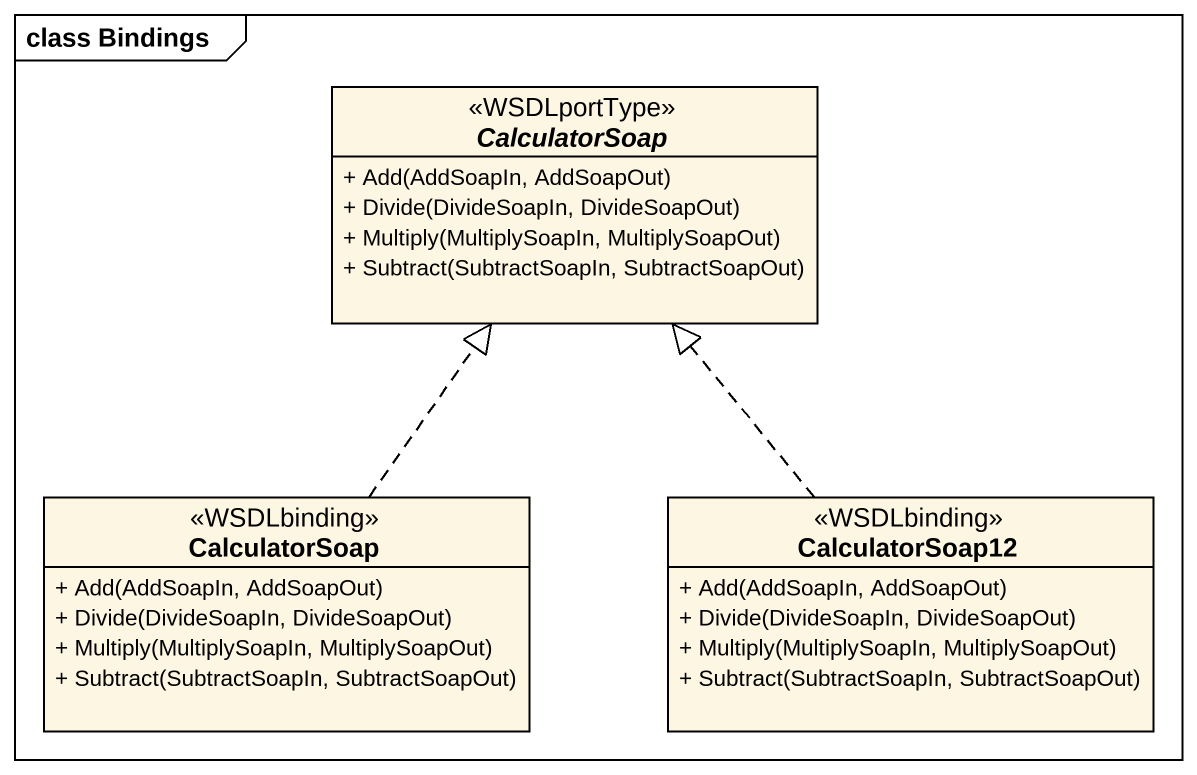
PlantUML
@startuml
mainframe class Bindings
hide circle
hide empty members
skinparam classAttributeIconSize 0
interface CalculatorSoap <<WSDLportType>> {
  + Add(AddSoapIn, AddSoapOut)
  + Divide(DivideSoapIn, DivideSoapOut)
  + Multiply(MultiplySoapIn, MultiplySoapOut)
  + Subtract(SubtractSoapIn, SubtractSoapOut)
}
class "CalculatorSoap" as CalculatorSoap_2 <<WSDLbinding>> {
  + Add(AddSoapIn, AddSoapOut)
  + Divide(DivideSoapIn, DivideSoapOut)
  + Multiply(MultiplySoapIn, MultiplySoapOut)
  + Subtract(SubtractSoapIn, SubtractSoapOut)
}
class CalculatorSoap12 <<WSDLbinding>> {
  + Add(AddSoapIn, AddSoapOut)
  + Divide(DivideSoapIn, DivideSoapOut)
  + Multiply(MultiplySoapIn, MultiplySoapOut)
  + Subtract(SubtractSoapIn, SubtractSoapOut)
}
CalculatorSoap_2 .up.|> CalculatorSoap
CalculatorSoap12 .up.|> CalculatorSoap
@enduml
